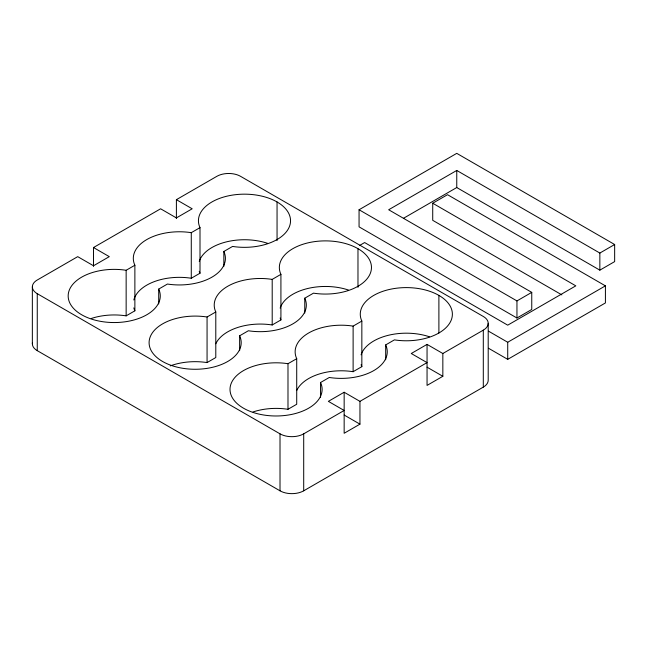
<?xml version="1.0" encoding="UTF-8"?>
<svg xmlns="http://www.w3.org/2000/svg" width="647" height="647" viewBox="0 0 647 647"><rect width="100%" height="100%" fill="white"/><g stroke="black" fill="none" stroke-linecap="round" stroke-linejoin="round"><path stroke-width="0.97" d="M93.508 266.362L93.508 247.534L160.61 208.787L176.396 217.91L192.183 208.787L176.396 199.672L176.396 218.5M176.396 199.672L216.858 176.316A16.749 9.673 0 0 1 240.538 176.316L483.301 316.472A16.749 9.673 0 0 1 483.301 330.148L483.301 387.116L303.702 490.814A16.749 9.673 0 0 1 280.014 490.814L37.259 350.658A16.749 9.673 0 0 1 32.496 342.554M126.149 270.276L134.875 265.238A46.05 26.592 0 0 1 191.277 232.677L200.004 227.639A46.05 26.592 0 0 1 240.474 194.27A46.05 26.592 0 0 1 290.366 223.069A46.05 26.592 0 0 1 232.572 246.434L223.846 251.473A46.05 26.592 0 0 1 167.436 284.041L158.709 289.08A46.05 26.592 0 0 1 118.239 322.449A46.05 26.592 0 0 1 68.347 293.641A46.05 26.592 0 0 1 126.149 270.276L126.149 315.857A46.05 26.592 0 0 0 91.203 318.51M126.149 315.857L134.875 310.819L134.875 265.238M133.816 299.973A46.05 26.592 0 0 1 191.277 278.25L200.004 273.22L200.004 227.639M614.65 244.517L599.85 253.058L456.758 170.452L388.669 209.757L531.753 292.371L531.753 309.468L516.953 318.009L359.061 226.854L359.061 209.757L456.758 153.355L614.65 244.517L614.65 261.606L599.85 270.155L456.758 187.541L403.51 218.282M207.064 316.998L215.791 311.959A46.05 26.592 0 0 1 272.201 279.391L280.919 274.352A46.05 26.592 0 0 1 321.397 240.983A46.05 26.592 0 0 1 371.289 269.791A46.05 26.592 0 0 1 313.488 293.156L304.761 298.194A46.05 26.592 0 0 1 248.359 330.763L239.633 335.801A46.05 26.592 0 0 1 199.163 369.17A46.05 26.592 0 0 1 149.271 340.362A46.05 26.592 0 0 1 207.064 316.998L207.064 362.579A46.05 26.592 0 0 0 170.258 365.887M359.408 245.569L364.633 242.552L507.717 325.166L575.814 285.853L432.722 203.239L432.722 220.328L561.847 294.886M432.722 203.239L447.522 194.69L605.414 285.853L605.414 302.942L507.717 359.344L488.525 348.264M207.064 362.579L215.791 357.54L215.791 311.959M215.791 343.775A46.05 26.592 0 0 1 272.201 324.972L280.919 319.933L280.919 274.352M287.988 363.711L296.714 358.681A46.05 26.592 0 0 1 353.116 326.112L361.843 321.074A46.05 26.592 0 0 1 402.313 287.705A46.05 26.592 0 0 1 452.204 316.512A46.05 26.592 0 0 1 394.411 339.877L385.685 344.916A46.05 26.592 0 0 1 329.274 377.476L320.548 382.514A46.05 26.592 0 0 1 280.078 415.884A46.05 26.592 0 0 1 230.186 387.084A46.05 26.592 0 0 1 287.988 363.711L287.988 409.292A46.05 26.592 0 0 0 253.042 411.953M287.988 409.292L296.714 404.254L296.714 358.681M296.714 390.497A46.05 26.592 0 0 1 353.116 371.693L361.843 366.655L361.843 321.074M483.301 330.148L442.839 353.505L427.052 344.39L411.266 353.505L427.052 362.619L359.95 401.358L344.155 392.244L328.369 401.358L344.155 410.481L303.702 433.838A16.749 9.673 0 0 1 280.014 433.838L37.259 293.681A16.749 9.673 0 0 1 37.259 280.005L77.713 256.649L93.508 265.763L109.294 256.649L93.508 247.534M359.061 209.757L516.953 300.92L531.753 292.371M359.95 401.358L359.95 424.149L344.155 433.272L344.155 392.244M442.839 353.505L442.839 376.295L427.052 385.41L427.052 344.39M488.525 331.175L507.717 342.255L605.414 285.853M427.052 367.181L442.839 376.295M344.155 415.034L359.95 424.149M599.85 253.058L599.85 270.155M516.953 300.92L516.953 318.009M507.717 342.255L507.717 359.344M488.202 323.306L488.202 380.282A16.749 9.673 0 0 1 483.301 387.116M456.758 170.452L456.758 187.541M438.892 295.388L438.892 333.043M385.685 344.916L385.685 359.772M357.977 248.674L357.977 287.317M353.116 326.112L353.116 371.693M320.548 382.514L320.548 397.379M304.761 298.194L304.761 313.059M303.702 433.838L303.702 490.814M280.014 433.838L280.014 490.814M277.053 201.953L277.053 240.595M272.201 279.391L272.201 324.972M239.633 335.801L239.633 350.658M223.846 251.473L223.846 266.338M191.277 232.677L191.277 278.25M158.709 289.08L158.709 303.944M37.259 293.681L37.259 350.658M32.35 286.847L32.35 343.816M134.875 310.819A46.05 26.592 0 0 1 133.816 307.899M200.004 273.22A46.05 26.592 0 0 1 199.236 271.287M199.236 261.388A46.05 26.592 0 0 1 267.518 243.304M280.919 319.933A46.05 26.592 0 0 1 280.159 318M280.159 308.101A46.05 26.592 0 0 1 348.434 290.026M361.843 366.655A46.05 26.592 0 0 1 361.083 364.722M361.083 354.823A46.05 26.592 0 0 1 429.357 336.747"/></g></svg>
